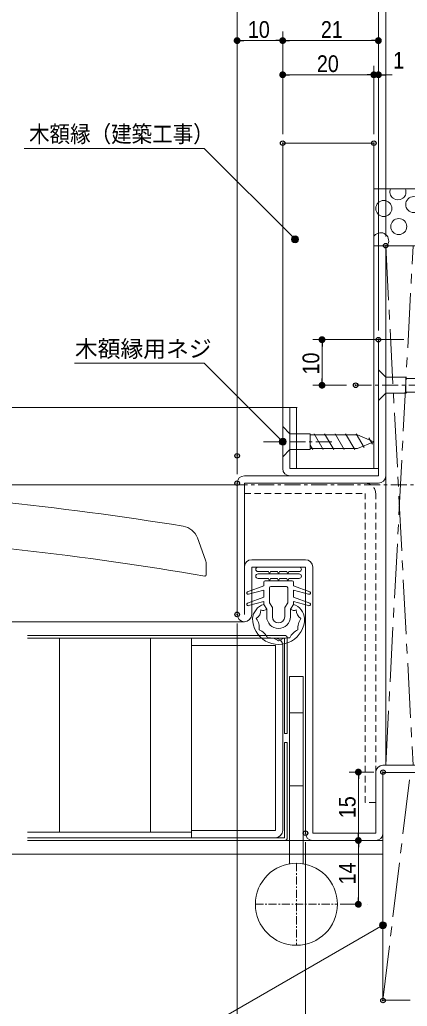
# Model space of a CAD drawing. Units: millimetres, scale not verified. Extents: x -606 to 606, y -304 to 304.
# Drawn here: x -54.4 to 30.6, y -124.4 to 92.1 of the extents above; entities that cross this region are included whole.
import ezdxf
from ezdxf.enums import TextEntityAlignment as Align

# ---------------------------------------------------------------- set-up
doc = ezdxf.new("R2010")
doc.units = ezdxf.units.MM
doc.header["$LTSCALE"] = 2
doc.header["$PDMODE"] = 32
doc.header["$PDSIZE"] = 1
for name, pattern in [('USER1', [2.91, 1.76, -0.4, 0.35, -0.4]), ('USER3', [1.11, 0.71, -0.4]), ('USER4', [9.172222, 5.997222, -1.058333, 1.058333, -1.058333])]:
    doc.linetypes.add(name, pattern=pattern)
for name, color, linetype, lineweight in [('0-1_3一般', 7, 'Continuous', 15), ('0-2_2寸法-3', 7, 'Continuous', 15), ('0-3_2寸法-1', 7, 'Continuous', 15), ('0-4_0', 7, 'Continuous', 25)]:
    doc.layers.add(name, color=color, linetype=linetype, lineweight=lineweight)
doc.layers.add('0-5_Defpoints', color=7, linetype='Continuous')
doc.styles.add('ＭＳ Ｐゴシック', font='')
doc.styles.get('ＭＳ Ｐゴシック').set_extended_font_data('MS PGothic')

# ---------------------------------------------------------------- blocks, each defined once
blk = doc.blocks.new('グループ-8')
at = {"layer": '0-1_3一般'}
for p, q in [((353.201, -59), (371.201, -59)), ((357.767, -61), (353.201, -61)), ((358.201, -62), (357.767, -61)), ((358.201, -62), (358.635, -61)), ((361.766, -61), (358.635, -61)), ((362.201, -62), (361.766, -61)), ((362.201, -62), (362.635, -61)), ((365.766, -61), (362.635, -61)), ((366.201, -62), (365.766, -61)), ((366.201, -62), (366.635, -61)), ((371.201, -61), (366.635, -61))]:
    blk.add_line(p, q, dxfattribs=at)
for centre, start, end in [((353.201, -60), 90, 269.99997), ((371.201, -60), 270, 90)]:
    blk.add_arc(centre, 1, start, end, dxfattribs=at)
blk = doc.blocks.new('グループ-9')
at = {"layer": '0-1_3一般'}
for p, q in [((353.201, -56), (371.201, -56)), ((357.767, -58), (353.201, -58)), ((358.201, -59), (357.767, -58)), ((358.201, -59), (358.635, -58)), ((361.766, -58), (358.635, -58)), ((362.201, -59), (361.766, -58)), ((362.201, -59), (362.635, -58)), ((365.766, -58), (362.635, -58)), ((366.201, -59), (365.766, -58)), ((366.201, -59), (366.635, -58)), ((371.201, -58), (366.635, -58))]:
    blk.add_line(p, q, dxfattribs=at)
for centre, start, end in [((353.201, -57), 90, 269.99997), ((371.201, -57), 270, 90)]:
    blk.add_arc(centre, 1, start, end, dxfattribs=at)
blk = doc.blocks.new('グループ-10')
at = {"layer": '0-1_3一般'}
for p, q in [((348.5, -66.881), (355.701, -64.216)), ((355.701, -62.6), (355.701, -64.216)), ((368.101, -62), (356.301, -62)), ((358.801, -64.5), (365.601, -64.5)), ((368.701, -62.6), (368.701, -64.216)), ((375.901, -66.881), (368.701, -64.216)), ((348.5, -71.881), (355.701, -69.216)), ((349.03, -67.954), (355.701, -66.162)), ((355.701, -69.216), (355.701, -66.162)), ((358.201, -71.672), (358.201, -65.1)), ((366.201, -71.672), (366.201, -65.1)), ((375.371, -67.954), (368.701, -66.162)), ((368.701, -69.216), (368.701, -66.162)), ((375.901, -71.881), (368.701, -69.216)), ((349.03, -72.954), (355.701, -71.162)), ((355.701, -72.401), (355.701, -71.162)), ((355.701, -72.401), (357.001, -74.443)), ((355.701, -72.401), (357.001, -74.443)), ((359.501, -73.714), (358.201, -71.672)), ((364.901, -73.714), (366.201, -71.672)), ((368.701, -72.401), (367.401, -74.443)), ((375.371, -72.954), (368.701, -71.162)), ((368.701, -72.401), (368.701, -71.162)), ((357.001, -74.443), (357.001, -77.8)), ((359.501, -77.8), (359.501, -73.714)), ((364.901, -77.8), (364.901, -73.714)), ((367.401, -77.8), (367.401, -74.443))]:
    blk.add_line(p, q, dxfattribs=at)
for centre, radius, start, end in [((356.301, -62.6), 0.6, 90, 180), ((358.801, -65.1), 0.6, 90, 180), ((365.601, -65.1), 0.6, 0, 90), ((368.101, -62.6), 0.6, 0, 90), ((348.801, -67.4), 0.6, 120.07777, 284.44281), ((375.601, -67.4), 0.6, 255.55716, 59.9222), ((348.801, -72.4), 0.6, 120.07777, 284.44281), ((357.784, -79.083), 7, 107.31422, 176.03961), ((366.617, -79.083), 7, 3.96036, 72.68575), ((375.601, -72.4), 0.6, 255.55716, 59.9222), ((349.983, -74.829), 4.479, 302.66135, 0.04329), ((355.454, -72.794), 2.26, 243.98499, 313.18031), ((362.201, -77.8), 5.2, 180, 0), ((362.201, -77.8), 2.7, 180, 0), ((368.947, -72.794), 2.26, 226.81966, 296.01498), ((374.418, -74.829), 4.479, 179.95668, 237.33862), ((362.201, -78.6), 11.4, 179.99997, 0), ((346.616, -82.776), 7.135, 354.17587, 35.8241), ((377.786, -82.776), 7.135, 144.17587, 185.8241), ((350.792, -90.009), 7.135, 24.17587, 65.8241), ((373.61, -90.009), 7.135, 114.17587, 155.8241), ((358.025, -94.185), 7.135, 54.17587, 95.8241), ((366.377, -94.185), 7.135, 84.17587, 125.8241)]:
    blk.add_arc(centre, radius, start, end, dxfattribs=at)
blk = doc.blocks.new('グループ-11')
at = {"layer": '0-1_3一般'}
for p, q in [((367.001, -174), (367.001, -186.252)), ((373.001, -174), (373.001, -186.252))]:
    blk.add_line(p, q, dxfattribs=at)
at = {"layer": '0-1_3一般', "linetype": 'USER1'}
for p, q in [((370.001, -186), (370.001, -222)), ((352.001, -204), (388.001, -204))]:
    blk.add_line(p, q, dxfattribs=at)
at = {"layer": '0-1_3一般'}
blk.add_circle((370.001, -204), 18, dxfattribs=at)
blk = doc.blocks.new('グループ-15')
at = {"layer": '0-1_3一般'}
for p, q in [((112, -76), (112, -76.5)), ((124, -76), (112, -76)), ((112, -76.5), (114.324, -78.824)), ((124, -76.5), (121.676, -78.824)), ((114.451, -79.79), (114, -80.571)), ((114, -80.571), (122, -80.571)), ((114, -80.571), (114, -95.6)), ((114.548, -79.258), (121.453, -79.258)), ((114.758, -79.258), (114.758, -95.6)), ((121.242, -79.258), (121.242, -95.6)), ((121.549, -79.79), (122, -80.571)), ((122, -80.571), (122, -95.6)), ((114, -95.6), (114, -99.242)), ((122, -99.242), (114, -99.242)), ((114.758, -100), (114, -99.242)), ((114.758, -95.6), (114.758, -100)), ((121.242, -95.6), (121.242, -100)), ((121.242, -100), (122, -99.242)), ((122, -95.6), (122, -99.242)), ((121.242, -100), (114.758, -100))]:
    blk.add_line(p, q, dxfattribs=at)
at = {"layer": '0-1_3一般', "linetype": 'USER1'}
blk.add_line((118, -74.856), (118, -102.032), dxfattribs=at)
at = {"layer": '0-1_3一般'}
blk.add_lwpolyline([(124, -76), (124, -76.5), (112, -76.5)], dxfattribs=at)
for centre, start, end in [((113.759, -79.39), 330, 45), ((122.242, -79.39), 135, 210)]:
    blk.add_arc(centre, 0.8, start, end, dxfattribs=at)
blk = doc.blocks.new('グループ-16')
at = {"layer": '0-1_3一般'}
for p, q in [((92, -76), (92, -76.5)), ((104, -76), (92, -76)), ((92, -76.5), (94.324, -78.824)), ((104, -76.5), (101.676, -78.824)), ((94.451, -79.79), (94, -80.571)), ((94, -80.571), (102, -80.571)), ((94, -80.571), (94, -95.6)), ((94.548, -79.258), (101.453, -79.258)), ((94.758, -79.258), (94.758, -95.6)), ((101.242, -79.258), (101.242, -95.6)), ((101.549, -79.79), (102, -80.571)), ((102, -80.571), (102, -95.6)), ((94, -95.6), (94, -99.242)), ((102, -99.242), (94, -99.242)), ((94.758, -100), (94, -99.242)), ((94.758, -95.6), (94.758, -100)), ((101.242, -95.6), (101.242, -100)), ((101.242, -100), (102, -99.242)), ((102, -95.6), (102, -99.242)), ((101.242, -100), (94.758, -100))]:
    blk.add_line(p, q, dxfattribs=at)
at = {"layer": '0-1_3一般', "linetype": 'USER1'}
blk.add_line((98, -74.856), (98, -102.032), dxfattribs=at)
at = {"layer": '0-1_3一般'}
blk.add_lwpolyline([(104, -76), (104, -76.5), (92, -76.5)], dxfattribs=at)
for centre, start, end in [((93.759, -79.39), 330, 45), ((102.242, -79.39), 135, 210)]:
    blk.add_arc(centre, 0.8, start, end, dxfattribs=at)
blk = doc.blocks.new('グループ-17')
at = {"layer": '0-1_3一般'}
for p, q in [((136.384, -26.636), (107.933, -46.558)), ((326.571, -43.251), (330.113, -52.983)), ((104.427, -50.123), (86.322, -76.912)), ((144.522, -52.611), (134.486, -64.571)), ((330.475, -55.035), (330.475, -59.353)), ((130, -86), (130, -58.046)), ((130, -66), (131.422, -66)), ((88, -76), (128, -76)), ((86, -86), (86, -78)), ((86, -86), (94, -86)), ((86, -86), (130, -86)), ((86, -86), (94, -86)), ((102, -86), (130, -86))]:
    blk.add_line(p, q, dxfattribs=at)
at = {"layer": '0-1_3一般', "linetype": 'USER1'}
for p, q in [((116, -72.436), (116, -42.972)), ((98.095, -58), (132.864, -58))]:
    blk.add_line(p, q, dxfattribs=at)
at = {"layer": '0-1_3一般'}
blk.add_circle((116, -58), 8, dxfattribs=at)
for centre, radius, start, end in [((153.591, -51.211), 30, 87.59074, 125), ((96, -1420), 1400, 80.77922, 87.59074), ((319.053, -45.987), 8, 20, 80.77922), ((167.503, -71.895), 30, 86.96391, 140), ((96, -1420), 1380, 80.24703, 86.96391), ((116, -58), 14, 359.81322, 146.1349), ((113, -58), 6.8, 126.03251, 126.05336), ((324.475, -55.035), 6, 0, 20), ((329.875, -59.353), 0.6, 260.24703, 0), ((131.422, -62), 4, 270, 320), ((88, -78), 2, 89.99997, 180), ((128, -78), 2, 0, 90)]:
    blk.add_arc(centre, radius, start, end, dxfattribs=at)
for name in ['グループ-16', 'グループ-15']:
    blk.add_blockref(name, (0, 0), dxfattribs=at)
blk = doc.blocks.new('_Dot')
at = {"layer": '0-4_0'}
blk.add_line((-1, 0), (-2, 0), dxfattribs=at)
for points in [[(0, 0), (-1, 0), (-0.992, 0.125)], [(0, 0), (-0.992, -0.125), (-1, 0)], [(0, 0), (-0.992, 0.125), (-0.969, 0.249)], [(0, 0), (-0.969, -0.249), (-0.992, -0.125)], [(0, 0), (-0.969, 0.249), (-0.93, 0.368)], [(0, 0), (-0.93, -0.368), (-0.969, -0.249)], [(0, 0), (-0.93, 0.368), (-0.876, 0.482)], [(0, 0), (-0.876, -0.482), (-0.93, -0.368)], [(0, 0), (-0.876, 0.482), (-0.809, 0.588)], [(0, 0), (-0.809, -0.588), (-0.876, -0.482)], [(0, 0), (-0.809, 0.588), (-0.729, 0.685)], [(0, 0), (-0.729, -0.685), (-0.809, -0.588)], [(0, 0), (-0.729, 0.685), (-0.637, 0.771)], [(0, 0), (-0.637, -0.771), (-0.729, -0.685)], [(0, 0), (-0.637, 0.771), (-0.536, 0.844)], [(0, 0), (-0.536, -0.844), (-0.637, -0.771)], [(0, 0), (-0.536, 0.844), (-0.426, 0.905)], [(0, 0), (-0.426, -0.905), (-0.536, -0.844)], [(0, 0), (-0.426, 0.905), (-0.309, 0.951)], [(0, 0), (-0.309, -0.951), (-0.426, -0.905)], [(0, 0), (-0.309, 0.951), (-0.187, 0.982)], [(0, 0), (-0.187, -0.982), (-0.309, -0.951)], [(0, 0), (-0.187, 0.982), (-0.063, 0.998)], [(0, 0), (-0.063, -0.998), (-0.187, -0.982)], [(0, 0), (-0.063, 0.998), (0.063, 0.998)], [(0, 0), (0.063, -0.998), (-0.063, -0.998)], [(0, 0), (0.063, 0.998), (0.187, 0.982)], [(0, 0), (0.187, 0.982), (0.309, 0.951)], [(0, 0), (0.309, 0.951), (0.426, 0.905)], [(0, 0), (0.426, 0.905), (0.536, 0.844)], [(0, 0), (0.536, 0.844), (0.637, 0.771)], [(0, 0), (0.637, 0.771), (0.729, 0.685)], [(0, 0), (0.729, 0.685), (0.809, 0.588)], [(0, 0), (0.809, 0.588), (0.876, 0.482)], [(0, 0), (0.876, 0.482), (0.93, 0.368)], [(0, 0), (0.93, 0.368), (0.969, 0.249)], [(0, 0), (0.969, 0.249), (0.992, 0.125)], [(0, 0), (0.992, 0.125), (1, 0)], [(0, 0), (0.187, -0.982), (0.063, -0.998)], [(0, 0), (0.309, -0.951), (0.187, -0.982)], [(0, 0), (0.426, -0.905), (0.309, -0.951)], [(0, 0), (0.536, -0.844), (0.426, -0.905)], [(0, 0), (0.637, -0.771), (0.536, -0.844)], [(0, 0), (0.729, -0.685), (0.637, -0.771)], [(0, 0), (0.809, -0.588), (0.729, -0.685)], [(0, 0), (0.876, -0.482), (0.809, -0.588)], [(0, 0), (0.93, -0.368), (0.876, -0.482)], [(0, 0), (0.969, -0.249), (0.93, -0.368)], [(0, 0), (0.992, -0.125), (0.969, -0.249)], [(0, 0), (1, 0), (0.992, -0.125)]]:
    blk.add_solid(points, dxfattribs=at)

msp = doc.modelspace()

# ---------------------------------------------------------------- hatches: boundary and pattern name
at = {"layer": '0-2_2寸法-3'}
for points in [[(6.714, 43.9, 1), (5.189, 43.9, 1)], [(4.013, -0.5, 1), (2.488, -0.5, 1)], [(26.013, -106.6, 1), (24.488, -106.6, 1)]]:
    msp.add_hatch(color=256, dxfattribs=at).paths.add_polyline_path(points)

# ---------------------------------------------------------------- linework, layer by layer
at = {"layer": '0-1_3一般'}
for p, q in [((23.25, -6.4), (23.25, 65)), ((23.25, 55), (167.734, 55)), ((23.25, 42.5), (167.734, 42.5)), ((25.85, -71.5), (25.85, 42.5)), ((24.25, 22), (24.25, -8)), ((24.25, 21.884), (25.85, 21.884)), ((23.25, 15.38), (23.25, 8.38)), ((25.85, 13.63), (24.25, 15.23)), ((24.25, 8.53), (24.25, 15.23)), ((25.85, 13.63), (30.25, 13.63)), ((30.25, 10.13), (30.25, 13.63)), ((30.25, 13.38), (52.629, 13.38)), ((25.85, 10.13), (24.25, 8.53)), ((25.85, 10.13), (30.25, 10.13)), ((30.25, 10.38), (52.629, 10.38)), ((-176.75, 7), (6.25, 7)), ((3.25, 7), (6.25, 7)), ((3.25, -6.4), (3.25, 7)), ((6.45, 7), (3.25, 7)), ((4.85, 7), (4.85, -6.4)), ((6.25, -6.4), (6.25, 7)), ((4.85, 1.25), (3.25, 2.85)), ((3.25, -3.85), (3.25, 2.85)), ((4.85, 1.25), (9.25, 1.25)), ((9.25, -2.25), (9.25, 1.25)), ((9.25, 1), (19.629, 1)), ((23.25, -0.5), (19.629, 1)), ((9.25, -2), (19.629, -2)), ((23.25, -0.5), (19.629, -2)), ((4.85, -2.25), (3.25, -3.85)), ((4.85, -2.25), (9.25, -2.25)), ((4.85, -6.4), (24.25, -6.4)), ((-5.15, -8), (24.25, -8)), ((-330.35, -10), (-5.15, -10)), ((-6.75, -9.6), (-6.75, -38.4)), ((-5.15, -38.4), (-5.15, -9.6)), ((-5.15, -9.6), (24.259, -9.6)), ((8.25, -26.4), (-3.55, -26.4)), ((-3.55, -28), (8.25, -28)), ((-3.55, -28), (-3.55, -38.4)), ((8.25, -86.4), (8.25, -28)), ((9.85, -28), (9.85, -86.4)), ((-228.75, -40), (-5.15, -40)), ((-52.75, -43), (3.65, -43)), ((-52.75, -43.6), (3.65, -43.6)), ((-45.75, -86.2), (-45.75, -43.6)), ((-25.75, -86.2), (-25.75, -43.6)), ((-16.75, -43.6), (-16.75, -45.2)), ((-16.75, -86.2), (-16.75, -43.6)), ((3.25, -85.8), (3.25, -45.2)), ((3.65, -64.5), (3.65, -43.6)), ((4.25, -64.5), (4.25, -43.6)), ((7.75, -87), (7.75, -52)), ((4.75, -60), (7.75, -60)), ((4.25, -64.5), (3.65, -64.5)), ((4.25, -66.5), (3.65, -66.5)), ((3.65, -87.4), (3.65, -66.5)), ((4.25, -87.4), (4.25, -66.5)), ((23.65, -73.091), (23.65, -86.4)), ((25.25, -71.5), (55.25, -71.5)), ((31.25, -73.1), (25.25, -73.1)), ((25.25, -84.8), (25.25, -73.1)), ((55.25, -73.1), (25.25, -73.1)), ((25.25, -123), (25.25, -73.1)), ((4.75, -76), (7.75, -76)), ((-52.75, -86.2), (-16.75, -86.2)), ((9.85, -86.4), (23.65, -86.4)), ((-52.75, -87.4), (3.65, -87.4)), ((-52.75, -88), (3.65, -88)), ((3.65, -88), (9.85, -88)), ((25.25, -88), (9.85, -88)), ((25.25, -91), (-360.75, -91)), ((19.85, -102), (15.842, -102)), ((31.25, -123), (25.25, -123))]:
    msp.add_line(p, q, dxfattribs=at)
at = {"layer": '0-1_3一般', "linetype": 'USER4'}
for p, q in [((25.85, -71.5), (31.85, 42.5)), ((25.85, 42.5), (31.85, -71.5)), ((25.25, -123), (31.25, -73))]:
    msp.add_line(p, q, dxfattribs=at)
at = {"layer": '0-1_3一般', "linetype": 'USER1'}
for p, q in [((19.25, 11.88), (61.25, 11.88)), ((14.05, -0.5), (-0.95, -0.5)), ((-176.75, -10), (167.734, -10))]:
    msp.add_line(p, q, dxfattribs=at)
at = {"layer": '0-1_3一般', "lineweight": 13}
for p, q in [((30.25, 10.387), (30.398, 10.13)), ((10.122, 1.25), (12.143, -2.25)), ((12.431, 1.25), (14.452, -2.25)), ((14.741, 1.25), (16.761, -2.25)), ((17.05, 1.25), (19.071, -2.25)), ((19.359, 1.25), (21.127, -1.812)), ((22.171, 0.38), (22.991, -1.04)), ((9.25, -1.241), (9.833, -2.25))]:
    msp.add_line(p, q, dxfattribs=at)
at = {"layer": '0-1_3一般', "linetype": 'USER3'}
for p, q in [((-5.15, -11.9), (21.366, -11.9)), ((23.65, -79.682), (23.65, -11.9))]:
    msp.add_line(p, q, dxfattribs=at)
at = {"layer": '0-1_3一般'}
for points in [[(3.25, 7), (3.25, 65), (23.25, 65)], [(1.65, -85.8), (1.65, -45.2), (-16.75, -45.2)], [(4.75, -87), (4.75, -52), (7.75, -52)], [(1.65, -85.8), (-16.75, -85.8), (-16.75, -87.4)]]:
    msp.add_lwpolyline(points, dxfattribs=at)
at = {"layer": '0-1_3一般', "linetype": 'USER3'}
msp.add_lwpolyline([(23.65, -79.682), (21.366, -79.682), (21.366, -11.9)], dxfattribs=at)
at = {"layer": '0-1_3一般'}
for centre in [(25.436, 50.667), (32, 51.531), (28.718, 46.694)]:
    msp.add_circle(centre, 1.762, dxfattribs=at)
for centre, radius, start, end in [((28.545, 54.295), 1.762, 156.40173, 23.59827), ((24.745, 43.585), 1.762, 321.97849, 141.97849), ((4.85, -6.4), 1.6, 180, 270), ((-5.15, -9.6), 1.6, 90, 180), ((24.25, -8), 1.6, 270.32561, 0), ((-3.55, -28), 1.6, 90, 180), ((8.25, -28), 1.6, 0, 90), ((-5.15, -38.4), 1.6, 180, 0), ((3.65, -43.6), 0.6, 0, 90), ((1.65, -45.2), 1.6, 0, 90), ((25.25, -73.1), 1.6, 90, 179.67439), ((1.65, -85.8), 1.6, 270, 0), ((9.85, -86.4), 1.6, 180, 270), ((23.65, -86.4), 1.6, 270, 0), ((3.65, -87.4), 0.6, 270, 0)]:
    msp.add_arc(centre, radius, start, end, dxfattribs=at)
at = {"layer": '0-1_3一般', "linetype": 'USER3'}
msp.add_arc((21.35, -11.9), 2.3, 0, 90, dxfattribs=at)
at = {"layer": '0-2_2寸法-3'}
for points in [[(5.952, 43.9), (-13.95, 63.801), (-53.461, 63.801)], [(3.25, -0.5), (-13.95, 16.7), (-42.425, 16.7)], [(25.25, -106.6), (-20.476, -133), (-45.17, -133)]]:
    msp.add_lwpolyline(points, dxfattribs=at)
for centre in [(5.952, 43.9), (3.25, -0.5), (25.25, -106.6)]:
    msp.add_circle(centre, 0.763, dxfattribs=at)
at = {"layer": '0-3_2寸法-1'}
for p, q in [((-6.75, -1.6), (-6.75, 97)), ((-6.75, 89.5), (-6.75, 97)), ((24.25, 89.5), (24.25, 97)), ((24.25, 89.5), (24.25, 97)), ((25.85, 44.5), (25.85, 97)), ((-6.75, -7.6), (-6.75, 89.5)), ((3.25, 82), (3.25, 89.5)), ((3.25, 82), (3.25, 89.5)), ((24.25, 82), (24.25, 89.5)), ((1.75, 87.5), (-5.249, 87.5)), ((22.75, 87.5), (4.751, 87.5)), ((3.25, 67), (3.25, 82)), ((23.249, 67), (23.249, 82)), ((23.25, 67), (23.25, 82)), ((24.25, 23.884), (24.25, 82)), ((4.751, 80), (21.749, 80)), ((21.75, 80), (20.249, 80)), ((24.25, 80), (23.25, 80)), ((25.751, 80), (27.252, 80)), ((29.85, 21.884), (9.881, 21.884)), ((11.881, 13.381), (11.881, 20.384)), ((17.25, 11.88), (9.881, 11.88)), ((-6.75, -40.4), (-6.75, -140)), ((23.25, -73), (17.85, -73)), ((19.85, -74.501), (19.85, -86.499)), ((8.25, -88.4), (8.25, -140)), ((17.85, -88), (17.87, -88)), ((21.85, -88), (21.87, -88)), ((19.85, -100.499), (19.85, -89.501)), ((21.85, -102), (21.87, -102))]:
    msp.add_line(p, q, dxfattribs=at)
at = {"layer": '0-5_Defpoints'}
for p in [(-6.75, 87.5), (3.25, 87.5), (24.25, 87.5), (24.25, 87.5), (3.25, 80), (23.249, 80), (23.25, 80), (24.25, 80), (3.25, 65), (23.249, 65), (23.25, 65), (25.85, 42.5), (11.881, 21.884), (24.25, 21.884), (19.25, 11.88), (-6.75, -3.6), (-6.75, -9.6), (-6.75, -38.4), (25.25, -73), (8.25, -86.4), (19.85, -88), (19.85, -102), (25.25, -123.1)]:
    msp.add_point(p, dxfattribs=at)

# ---------------------------------------------------------------- block references
at = {"layer": '0-1_3一般', "xscale": 0.5, "yscale": 0.5}
for name in ['グループ-17', 'グループ-9', 'グループ-8', 'グループ-10', 'グループ-11']:
    msp.add_blockref(name, (-178.75, 0), dxfattribs=at)
at = {"layer": '0-3_2寸法-1', "xscale": 0.7503418, "yscale": 0.7503418}
for p, rotation in [((-6.75, 87.5), 180), ((3.25, 87.5), 180), ((3.25, 80), 180), ((24.25, 80), 180), ((11.881, 21.884), 90), ((11.881, 11.88), 270), ((19.85, -73), 90), ((19.85, -88), 270), ((19.85, -88), 90), ((19.85, -102), 270)]:
    msp.add_blockref('_Dot', p, dxfattribs=dict(at, rotation=rotation))
for p in [(3.25, 87.5), (24.25, 87.5), (23.249, 80), (23.25, 80)]:
    msp.add_blockref('_Dot', p, dxfattribs=at)

# ---------------------------------------------------------------- texts
at = {"layer": '0-2_2寸法-3', "style": 'ＭＳ Ｐゴシック', "width": 0.9}
msp.add_text('木額縁（建築工事）', height=3.666, dxfattribs=at).set_placement((-52.393, 64.076), align=Align.BOTTOM_LEFT)
at = {"layer": '0-2_2寸法-3', "style": 'ＭＳ Ｐゴシック'}
msp.add_text('木額縁用ネジ', height=3.666, dxfattribs=at).set_placement((-42.347, 16.954), align=Align.BOTTOM_LEFT)
at = {"layer": '0-3_2寸法-1', "style": 'ＭＳ Ｐゴシック', "width": 0.9}
for s, p in [('10', (-4.381, 87.004)), ('21', (11.628, 87.004)), ('1', (27.498, 80.248)), ('20', (10.752, 79.504))]:
    msp.add_text(s, height=3.666, dxfattribs=at).set_placement(p, align=Align.BOTTOM_LEFT)
for s, p in [('10', (12.377, 14.25)), ('15', (20.346, -83.093)), ('14', (20.346, -97.642))]:
    msp.add_text(s, height=3.666, rotation=90, dxfattribs=at).set_placement(p, align=Align.BOTTOM_LEFT)

doc.saveas('drawing.dxf')
